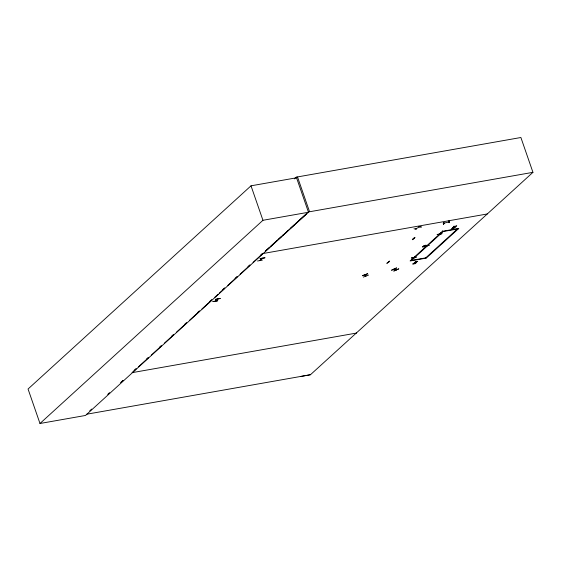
<?xml version="1.0" encoding="UTF-8"?>
<svg xmlns="http://www.w3.org/2000/svg" width="561" height="561" viewBox="0 0 561 561"><rect width="100%" height="100%" fill="white"/><g stroke="black" fill="none" stroke-linecap="round" stroke-linejoin="round"><path stroke-width="0.84" d="M416.535 229.239L413.976 228.762M386.936 263.298L389.607 261.082L386.943 263.263M412.342 239.687L414.958 237.443M443.316 223.033L443.485 224.561L443.337 223.005M443.492 222.696L443.323 223.047M366.045 275.977L365.232 274.757M394.053 269.161L396.087 269.925M212.928 301.58C222.633 299.336 215.263 302.113 212.864 301.313M416.15 257.197L411.437 257.899M429.018 245.459L424.221 246.3M215.291 301.159L217.668 299.027M259.974 260.43L262.324 258.312M262.499 258.312L260.248 260.381M296.545 177.788L251.012 185.817L28.05 389.018L39.985 423.492L85.517 415.456L308.48 212.254L296.32 177.136L520.889 137.508L532.95 172.339L487.271 213.965L262.737 253.565L253.032 262.408M294.42 178.875L296.32 177.136M39.985 423.492L262.948 220.291L308.48 212.254M89.739 410.841L91.667 409.081M107.74 394.439L109.023 393.268M120.601 382.721L123.168 380.372L121.197 382.139M134.114 370.4L136.057 368.633M146.407 359.194L148.349 357.427M159.345 347.406L161.288 345.639M171.638 336.2L173.58 334.433M184.576 324.412L186.518 322.645M197.514 312.617L199.457 310.85M209.807 301.418L211.749 299.644M222.745 289.623L224.688 287.856M235.038 278.424L236.98 276.65M247.976 266.629L249.918 264.862M260.269 255.43L262.211 253.656M135.937 369.124L132.052 372.665L356.621 333.038M138.525 366.768L148.23 357.925M151.463 354.98L161.168 346.13M164.401 343.185L173.461 334.931M176.694 331.979L186.399 323.136M189.632 320.191L199.337 311.348M201.925 308.985L211.63 300.142M214.863 297.197L218.096 294.245M219.393 293.066L224.568 288.354M227.801 285.402L237.506 276.559M240.094 274.203L249.799 265.36M265.907 250.676L269.077 247.787M270.977 246.055L283.656 234.498M288.095 230.452L285.661 233.053M290.633 228.145L306.481 213.699M257.513 260.998L262.338 260.136M260.15 258.579L264.848 257.864M215.487 301.138L217.857 299.013L217.661 298.494M220.157 298.501L215.34 299.441M424.761 246.475C429.102 242.661 417.798 248.902 424.642 246.524M442.706 231.258L410.105 260.97L426.192 258.137L458.8 228.418L442.706 231.258L442.559 230.823M411.501 260.388L443.183 231.511M453.891 226.188L455.069 226.427L456.738 225.838L455.23 226.469L455.749 226.742L453.204 227.191L454.69 226.567L454.179 226.3M452.636 227.703L453.148 227.976L451.661 228.593L454.207 228.145L453.688 227.871L455.195 227.247L453.526 227.829L452.538 227.415M425.715 257.878L457.397 229.007M300.654 376.48L310.45 374.727L487.306 213.937M108.287 393.864L109.584 392.693M265.318 251.223L276.938 240.662M278.228 239.491L281.454 236.56M282.744 235.389L294.364 224.835M295.654 223.664L306.629 213.692M308.564 211.932L309.37 211.202L297.533 177.017M413.857 238.53L414.376 238.425L413.773 238.614M388.92 262.043L388.45 262.197M437.201 234.498L442.005 233.649M411.339 258.081L416.29 257.12M426.08 245.662C426.872 244.961 426.577 247.17 426.493 245.283M439.277 234.035L439.698 233.965M426.346 245.459L426.493 246.125M426.907 245.767L426.739 245.241L426.837 245.795L427.103 245.557M441.107 232.843L438.506 235.045M413.878 257.625L414.179 257.66M415.701 256.447L413.05 258.614M441.879 233.797L437.18 234.484M448.548 222.079C451.044 221.63 442.012 223.236 443.821 223.713L444.305 223.537L444.074 223.054M396.283 269.841L394.229 269.084M415.238 229.007L420.028 226.784M217.395 298.733L217.402 299.265L217.493 298.522M217.675 299.181L217.395 298.578M443.583 223.159L444.067 222.998M444.228 223.566L444.01 222.998M426.297 245.473L426.521 245.956M418.674 226.497L421.29 227.03M396.564 267.969L391.641 270.213M393.836 270.991L398.808 268.817L393.857 271.019M362.406 275.753L367.693 273.747M362.385 275.696L367.665 273.726M363.304 277.099L368.57 275.065M449.263 221.055L448.912 220.887L449.298 221.083L449.158 222.696L449.01 221.097M365.793 276.082L364.938 274.862M308.382 211.967L532.95 172.339M264.981 257.737L260.045 258.649M458.337 228.839L442.25 231.679L442.096 231.244M410.568 260.549L426.655 257.716M215.361 299.371L220.298 298.466M86.745 414.207L310.45 374.727M441.128 232.871L440.799 232.654M425.841 245.704L427.454 245.381M425.701 245.795L427.335 245.529M429.144 245.402L424.305 246.174M415.715 256.475L413.092 258.649M418.702 226.434L421.318 226.967M396.473 267.962L391.606 270.164M251.012 185.817L262.948 220.291M261.966 258.186L262.092 258.544M443.534 222.934L443.695 224.449M414.747 237.499L412.342 239.694L414.761 237.485M423.225 246.377L425.07 245.802L423.225 246.377M412.833 263.979L415.203 263.698L414.677 263.425L416.192 262.793L413.625 263.256L414.137 263.53L412.833 263.979M414.376 262.576L416.746 262.289L416.22 262.015L417.735 261.391L415.168 261.854L415.68 262.12L414.376 262.576"/></g></svg>
